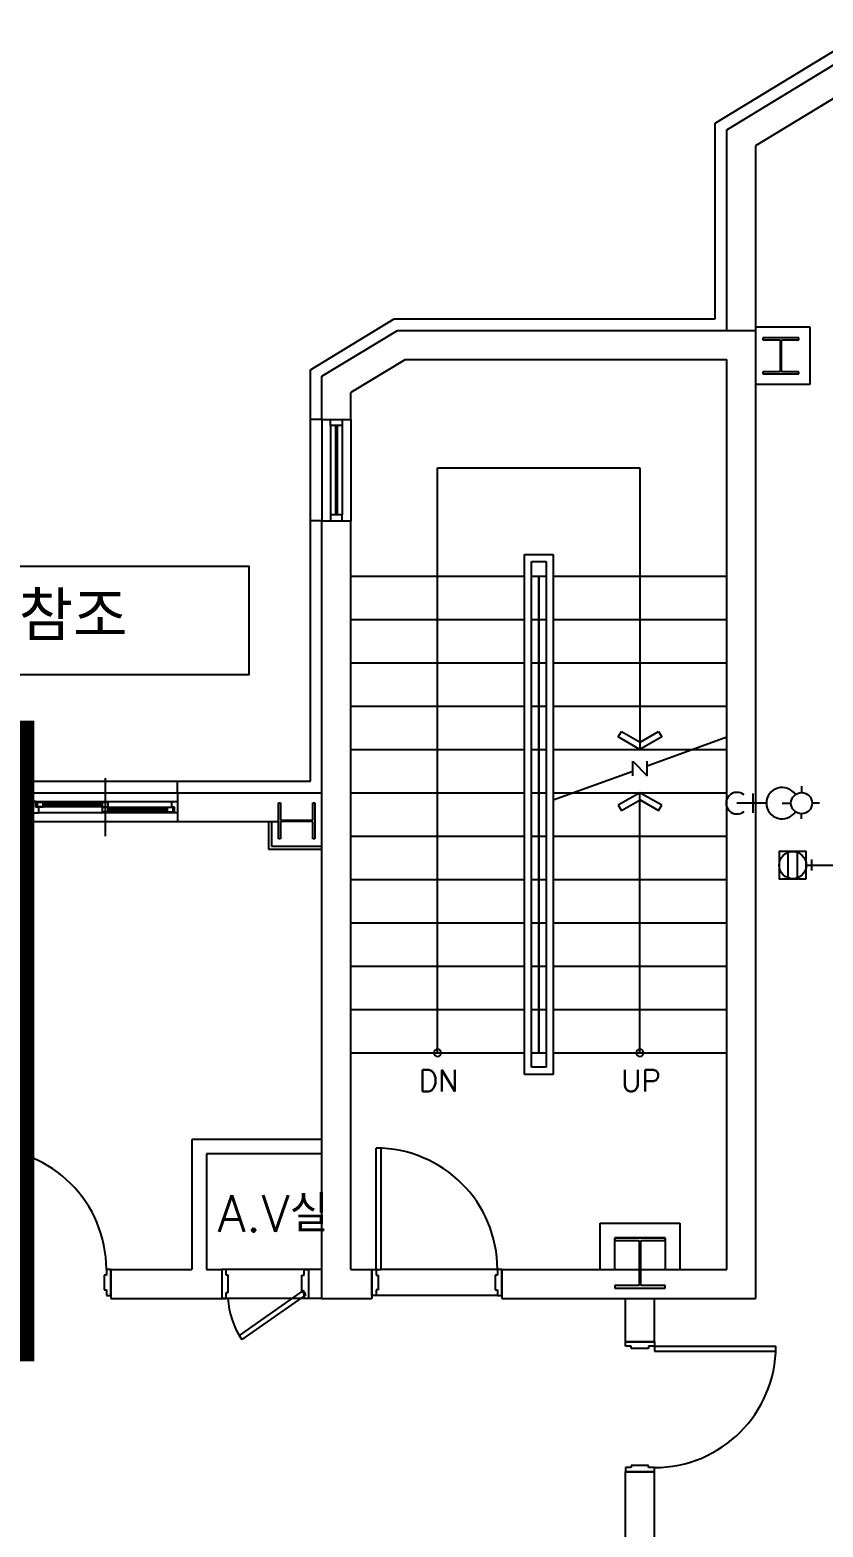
# Model space of a CAD drawing. Header units: millimetres. Extents: x 83956 to 461956, y 36707 to 125807.
# Drawn here: x 231075 to 236562, y 52418 to 62781 of the extents above; entities that cross this region are included whole.
import ezdxf
from ezdxf.enums import TextEntityAlignment as Align

# ---------------------------------------------------------------- set-up
doc = ezdxf.new("R2010")
doc.units = ezdxf.units.MM
doc.header["$LTSCALE"] = 100
doc.header["$MEASUREMENT"] = 0
doc.linetypes.add('HID', pattern=[2.3, 1.5, -0.8])
for name, color, linetype in [('05-TEXT', 2, 'CONTINUOUS'), ('ARCH', 9, 'CONTINUOUS'), ('PIPE', 3, 'CONTINUOUS'), ('Q', 7, 'CONTINUOUS')]:
    doc.layers.add(name, color=color, linetype=linetype)
doc.styles.add('GHS', font='romans.shx', dxfattribs={"bigfont": 'ghs.shx'})
doc.styles.add('gr', font='Gulim.ttf')

msp = doc.modelspace()

# ---------------------------------------------------------------- linework, layer by layer
at = {"layer": 'ARCH', "linetype": 'ByBlock', "ltscale": 2}
for p, q in [((235815, 62135), (236875, 62781)), ((235815, 60781), (235815, 62135)), ((233015, 60428), (233594, 60781)), ((233594, 60781), (235815, 60781)), ((233015, 57581), (233015, 60428)), ((233095, 60084), (233015, 60084)), ((233095, 59384), (233015, 59384)), ((222115, 57581), (233015, 57581)), ((231095, 57501), (231095, 57581)), ((232095, 57501), (232095, 57581)), ((234309, 54201), (233504, 54201)), ((234309, 54021), (233469, 54021))]:
    msp.add_line(p, q, dxfattribs=at)
at = {"layer": 'ARCH'}
for p, q in [((235895, 62090), (236897, 62701)), ((236953, 62501), (236095, 61978)), ((235895, 60701), (235895, 62090)), ((236095, 61978), (236095, 60701)), ((233095, 60384), (233617, 60701)), ((233617, 60701), (236095, 60701)), ((236095, 60701), (236095, 54001)), ((236395, 60651), (236145, 60651)), ((236145, 60651), (236145, 60637)), ((236145, 60637), (236266, 60637)), ((236266, 60637), (236266, 60415)), ((236275, 60415), (236275, 60637)), ((236275, 60637), (236395, 60637)), ((236395, 60637), (236395, 60651)), ((233673, 60501), (233295, 60271)), ((233673, 60501), (235895, 60501)), ((235895, 54201), (235895, 60501)), ((233095, 60084), (233095, 60384)), ((236266, 60415), (236145, 60415)), ((236145, 60415), (236145, 60401)), ((236145, 60401), (236395, 60401)), ((236395, 60415), (236275, 60415)), ((236395, 60401), (236395, 60415)), ((233295, 60084), (233295, 60271)), ((233895, 55701), (233895, 59751)), ((233895, 59751), (235295, 59751)), ((235295, 59751), (235295, 57801)), ((233095, 54001), (233095, 59384)), ((233295, 54201), (233295, 59384)), ((234495, 59151), (234695, 59151)), ((234495, 55551), (234495, 59151)), ((234545, 59101), (234645, 59101)), ((234545, 55601), (234545, 59101)), ((234645, 59101), (234645, 55601)), ((234695, 59151), (234695, 55551)), ((233295, 59001), (234495, 59001)), ((234545, 59001), (234595, 59001)), ((234595, 59001), (234645, 59001)), ((234595, 59001), (234595, 59001)), ((234595, 59001), (234595, 55701)), ((234595, 55701), (234595, 59001)), ((234695, 59001), (235895, 59001)), ((233295, 58701), (234495, 58701)), ((234545, 58701), (234595, 58701)), ((234595, 58701), (234645, 58701)), ((234695, 58701), (235895, 58701)), ((233295, 58401), (234495, 58401)), ((234545, 58401), (234595, 58401)), ((234595, 58401), (234645, 58401)), ((234695, 58401), (235895, 58401)), ((233295, 58101), (234495, 58101)), ((234545, 58101), (234595, 58101)), ((234595, 58101), (234645, 58101)), ((234695, 58101), (235895, 58101)), ((235145, 57888), (235167, 57925)), ((235295, 57801), (235145, 57888)), ((235167, 57925), (235296, 57851)), ((235446, 57888), (235295, 57801)), ((235296, 57851), (235424, 57925)), ((235345, 57688), (235895, 57888)), ((235424, 57925), (235446, 57888)), ((233295, 57801), (234495, 57801)), ((234545, 57801), (234595, 57801)), ((234595, 57801), (234645, 57801)), ((234695, 57801), (235895, 57801)), ((234695, 57451), (235245, 57651)), ((235245, 57619), (235245, 57719)), ((235245, 57719), (235345, 57619)), ((235345, 57619), (235345, 57719)), ((232795, 57181), (232795, 57431)), ((232795, 57431), (232809, 57431)), ((232809, 57431), (232809, 57311)), ((233031, 57311), (233031, 57431)), ((233031, 57431), (233045, 57431)), ((233045, 57431), (233045, 57181)), ((233295, 57501), (234495, 57501)), ((234545, 57501), (234595, 57501)), ((234595, 57501), (234645, 57501)), ((234695, 57501), (235895, 57501)), ((235295, 57501), (235145, 57415)), ((235145, 57415), (235167, 57378)), ((235167, 57378), (235296, 57452)), ((235295, 55701), (235295, 57501)), ((235446, 57415), (235295, 57501)), ((235296, 57452), (235424, 57378)), ((235424, 57378), (235446, 57415)), ((232809, 57311), (233031, 57311)), ((232725, 57301), (232725, 57111)), ((232745, 57301), (232745, 57131)), ((233031, 57302), (232809, 57302)), ((232809, 57302), (232809, 57181)), ((233031, 57181), (233031, 57302)), ((232725, 57111), (233095, 57111)), ((232745, 57131), (233095, 57131)), ((232809, 57181), (232795, 57181)), ((233045, 57181), (233031, 57181)), ((233295, 57201), (234495, 57201)), ((234545, 57201), (234595, 57201)), ((234595, 57201), (234645, 57201)), ((234695, 57201), (235895, 57201)), ((233295, 56901), (234495, 56901)), ((234545, 56901), (234595, 56901)), ((234595, 56901), (234645, 56901)), ((234695, 56901), (235895, 56901)), ((233295, 56601), (234495, 56601)), ((234545, 56601), (234595, 56601)), ((234595, 56601), (234645, 56601)), ((234695, 56601), (235895, 56601)), ((233295, 56301), (234495, 56301)), ((234545, 56301), (234595, 56301)), ((234595, 56301), (234645, 56301)), ((234695, 56301), (235895, 56301)), ((233295, 56001), (234495, 56001)), ((234545, 56001), (234595, 56001)), ((234595, 56001), (234645, 56001)), ((234695, 56001), (235895, 56001)), ((233295, 55701), (234495, 55701)), ((234545, 55701), (234595, 55701)), ((234595, 55701), (234645, 55701)), ((234595, 55701), (234595, 55701)), ((234695, 55701), (235895, 55701)), ((234695, 55551), (234495, 55551)), ((234645, 55601), (234545, 55601)), ((233095, 55101), (232195, 55101)), ((232195, 55101), (232195, 54201)), ((233504, 55041), (233469, 55041)), ((233469, 54201), (233469, 55041)), ((233504, 54201), (233504, 55041)), ((233095, 55001), (232295, 55001)), ((232295, 55001), (232295, 54201)), ((235020, 54201), (235020, 54521)), ((235020, 54521), (235570, 54521)), ((235570, 54521), (235570, 54201)), ((235120, 54201), (235120, 54421)), ((235120, 54421), (235470, 54421)), ((235470, 54421), (235120, 54421)), ((235120, 54421), (235120, 54402)), ((235470, 54421), (235470, 54201)), ((235470, 54402), (235470, 54421)), ((235120, 54402), (235289, 54402)), ((235289, 54402), (235289, 54090)), ((235301, 54090), (235301, 54402)), ((235301, 54402), (235470, 54402)), ((231633, 54201), (231603, 54201)), ((231603, 54201), (231603, 54161)), ((231633, 54201), (232195, 54201)), ((231633, 54201), (231633, 54001)), ((231633, 54021), (231633, 54201)), ((232295, 54201), (232401, 54201)), ((232295, 54201), (232401, 54201)), ((233095, 54201), (232401, 54201)), ((233095, 54201), (232401, 54201)), ((232401, 54201), (232401, 54201)), ((233001, 54201), (232401, 54201)), ((233095, 54201), (233001, 54201)), ((233295, 54201), (233439, 54201)), ((233439, 54201), (233439, 54001)), ((233439, 54201), (233469, 54201)), ((233439, 54021), (233439, 54201)), ((233469, 54201), (233504, 54201)), ((233469, 54201), (233469, 54161)), ((234339, 54201), (234309, 54201)), ((234309, 54201), (234309, 54161)), ((234339, 54201), (235289, 54201)), ((234339, 54201), (234339, 54001)), ((234339, 54021), (234339, 54201)), ((235301, 54201), (235895, 54201)), ((231603, 54161), (231588, 54161)), ((231588, 54161), (231588, 54061)), ((233469, 54161), (233484, 54161)), ((233484, 54161), (233484, 54061)), ((234309, 54161), (234294, 54161)), ((234294, 54161), (234294, 54061)), ((231588, 54061), (231603, 54061)), ((231603, 54061), (231603, 54021)), ((231603, 54021), (231633, 54021)), ((231633, 54001), (232401, 54001)), ((233001, 54001), (232401, 54001)), ((233001, 54001), (232401, 54001)), ((233095, 54001), (233001, 54001)), ((233095, 54001), (233439, 54001)), ((233469, 54021), (233439, 54021)), ((233484, 54061), (233469, 54061)), ((233469, 54061), (233469, 54021)), ((234294, 54061), (234309, 54061)), ((234309, 54061), (234309, 54021)), ((234309, 54021), (234339, 54021)), ((234339, 54001), (236095, 54001)), ((235289, 54090), (235120, 54090)), ((235120, 54090), (235120, 54071)), ((235120, 54071), (235470, 54071)), ((235195, 53700), (235195, 54001)), ((235470, 54090), (235301, 54090)), ((235395, 53700), (235395, 54001)), ((235470, 54071), (235470, 54090)), ((235395, 53700), (235195, 53700)), ((235195, 53670), (235195, 53700)), ((235195, 53700), (235395, 53700)), ((235395, 53700), (235395, 53670)), ((235235, 53670), (235195, 53670)), ((235235, 53655), (235235, 53670)), ((235355, 53655), (235235, 53655)), ((235395, 53670), (235355, 53670)), ((235355, 53670), (235355, 53655)), ((235395, 53670), (235395, 53635)), ((235395, 53670), (236235, 53670)), ((235395, 53635), (236235, 53635)), ((236235, 53635), (236235, 53670)), ((235235, 52830), (235195, 52830)), ((235195, 52830), (235195, 52800)), ((235195, 52334), (235195, 52800)), ((235395, 52800), (235195, 52800)), ((235195, 52800), (235395, 52800)), ((235355, 52845), (235235, 52845)), ((235235, 52845), (235235, 52830)), ((235355, 52830), (235355, 52845)), ((235395, 52830), (235355, 52830)), ((235395, 52800), (235395, 52830)), ((235395, 52134), (235395, 52800))]:
    msp.add_line(p, q, dxfattribs=at)
at = {"layer": 'ARCH', "ltscale": 2}
for p, q in [((236095, 60726), (236470, 60726)), ((236470, 60726), (236470, 60326)), ((236470, 60326), (236095, 60326)), ((233095, 60084), (233295, 60084)), ((233095, 60084), (233095, 59384)), ((233155, 60044), (233155, 60084)), ((233155, 60084), (233180, 60084)), ((233155, 60044), (233155, 59424)), ((233235, 60044), (233155, 60044)), ((233189, 60044), (233189, 59424)), ((233201, 60044), (233201, 59424)), ((233210, 60084), (233235, 60084)), ((233235, 60084), (233235, 60044)), ((233235, 60044), (233235, 59424)), ((233295, 60084), (233295, 59384)), ((233095, 59384), (233295, 59384)), ((233235, 59424), (233155, 59424)), ((233155, 59424), (233155, 59384)), ((233155, 59384), (233180, 59384)), ((233210, 59384), (233235, 59384)), ((233235, 59384), (233235, 59424)), ((231595, 57601), (231595, 57201)), ((228695, 57501), (231095, 57501)), ((231095, 57501), (231095, 57301)), ((231095, 57501), (232095, 57501)), ((231115, 57441), (231095, 57441)), ((231095, 57441), (231095, 57416)), ((231115, 57441), (232055, 57441)), ((231115, 57401), (231115, 57441)), ((231165, 57434), (231125, 57434)), ((231125, 57434), (231125, 57404)), ((231575, 57434), (231165, 57434)), ((231165, 57404), (231165, 57434)), ((231575, 57423), (231165, 57423)), ((231575, 57415), (231165, 57415)), ((231615, 57434), (231575, 57434)), ((231575, 57434), (231575, 57404)), ((231615, 57404), (231615, 57434)), ((232055, 57401), (232055, 57441)), ((232055, 57441), (232095, 57441)), ((232095, 57501), (233095, 57501)), ((232095, 57501), (232095, 57301)), ((232095, 57441), (232095, 57416)), ((231095, 57386), (231095, 57361)), ((231095, 57361), (231135, 57361)), ((231135, 57401), (231115, 57401)), ((231575, 57404), (231125, 57404)), ((231125, 57404), (231165, 57404)), ((231135, 57361), (231135, 57401)), ((232075, 57361), (231135, 57361)), ((231575, 57404), (231615, 57404)), ((231615, 57398), (231575, 57398)), ((231575, 57398), (231575, 57368)), ((232025, 57368), (231575, 57368)), ((231575, 57368), (231615, 57368)), ((232025, 57398), (231615, 57398)), ((231615, 57368), (231615, 57398)), ((232025, 57387), (231615, 57387)), ((232025, 57379), (231615, 57379)), ((232065, 57398), (232025, 57398)), ((232025, 57398), (232025, 57368)), ((232025, 57368), (232065, 57368)), ((232075, 57401), (232055, 57401)), ((232065, 57368), (232065, 57398)), ((232075, 57361), (232075, 57401)), ((232095, 57361), (232075, 57361)), ((232095, 57386), (232095, 57361)), ((230395, 57301), (231095, 57301)), ((231095, 57301), (232095, 57301)), ((232095, 57301), (232795, 57301)), ((232431, 54201), (232401, 54201)), ((232401, 54201), (232401, 54001)), ((232971, 54201), (232431, 54201)), ((232431, 54161), (232431, 54201)), ((232971, 54161), (232971, 54201)), ((232971, 54201), (233001, 54201)), ((233001, 54201), (233001, 54001)), ((232446, 54161), (232431, 54161)), ((232446, 54041), (232446, 54161)), ((232956, 54041), (232956, 54161)), ((232956, 54161), (232971, 54161)), ((232401, 54001), (232431, 54001)), ((232431, 54001), (232431, 54041)), ((232431, 54041), (232446, 54041)), ((232971, 54001), (232431, 54001)), ((232964, 54055), (232521, 53745)), ((232984, 54026), (232541, 53716)), ((232971, 54041), (232956, 54041)), ((232984, 54026), (232964, 54055)), ((232971, 54001), (232971, 54041)), ((233001, 54001), (232971, 54001)), ((232521, 53745), (232541, 53716))]:
    msp.add_line(p, q, dxfattribs=at)
for centre, radius, start, end in [((233895, 55701), 25, 90, 270), ((233895, 55701), 25, 270, 90), ((235295, 55701), 25, 90, 270), ((235295, 55701), 25, 270, 90), ((232984, 54026), 540, 182.6096, 214.9591)]:
    msp.add_arc(centre, radius, start, end, dxfattribs=at)
at = {"layer": 'ARCH'}
for centre, start, end in [((230763, 54201), 0, 90), ((233469, 54201), 0, 90), ((235395, 53670), 270, 0)]:
    msp.add_arc(centre, 840, start, end, dxfattribs=at)
at = {"layer": 'PIPE'}
msp.add_line((236170, 57429), (235966, 57429), dxfattribs=at)
at = {"layer": 'PIPE', "color": 2}
msp.add_line((236079, 57361), (236079, 57496), dxfattribs=at)
at = {"layer": 'PIPE', "color": 2, "ltscale": 2}
for p, q in [((236321, 56912), (236321, 57089)), ((236384, 56912), (236384, 57089)), ((236484, 56963), (236484, 57038))]:
    msp.add_line(p, q, dxfattribs=at)
at = {"layer": 'PIPE', "color": 4, "ltscale": 2}
msp.add_line((236446, 57000), (236925, 57000), dxfattribs=at)
at = {"layer": 'PIPE', "color": 3}
msp.add_lwpolyline([(225413, 59069), (232589, 59069), (232589, 58317), (225413, 58317)], close=True, dxfattribs=at)
at = {"layer": 'PIPE', "linetype": 'HID', "ltscale": 2, "const_width": 100}
msp.add_lwpolyline([(224388, 57951), (231054, 57951), (231054, 53615), (224388, 53615)], close=True, dxfattribs=at)
at = {"layer": 'PIPE', "color": 2, "ltscale": 2}
msp.add_lwpolyline([(236446, 56906), (236446, 57094), (236259, 57094), (236259, 56906), (236446, 56906)], dxfattribs=at)
msp.add_circle((236352, 57000), 93.8, dxfattribs=at)
at = {"layer": 'PIPE', "color": 2}
msp.add_arc((235966, 57429), 75, 49, 311, dxfattribs=at)
at = {"layer": 'Q', "color": 1}
for p, q in [((236413, 57546), (236413, 57502)), ((236279, 57429), (236339, 57429)), ((236536, 57429), (236486, 57429)), ((236413, 57320), (236413, 57356))]:
    msp.add_line(p, q, dxfattribs=at)
at = {"layer": 'Q', "color": 2}
msp.add_circle((236413, 57429), 73.2, dxfattribs=at)
msp.add_arc((236279, 57429), 109, 33.1985, 326.8015, dxfattribs=at)

# ---------------------------------------------------------------- texts
at = {"layer": '05-TEXT', "color": 3, "style": 'gr'}
msp.add_text('3층 화장실 확대위생배관 평면도참조', height=300, dxfattribs=at).set_placement((225557, 58585))
at = {"layer": 'ARCH', "style": 'GHS'}
for s, p in [('DN', (233902, 55509)), ('UP', (235302, 55509))]:
    msp.add_text(s, height=150, dxfattribs=at).set_placement(p, align=Align.MIDDLE)
msp.add_text('A.V실', height=253.1, dxfattribs=at).set_placement((232373, 54462))

doc.saveas('drawing.dxf')
